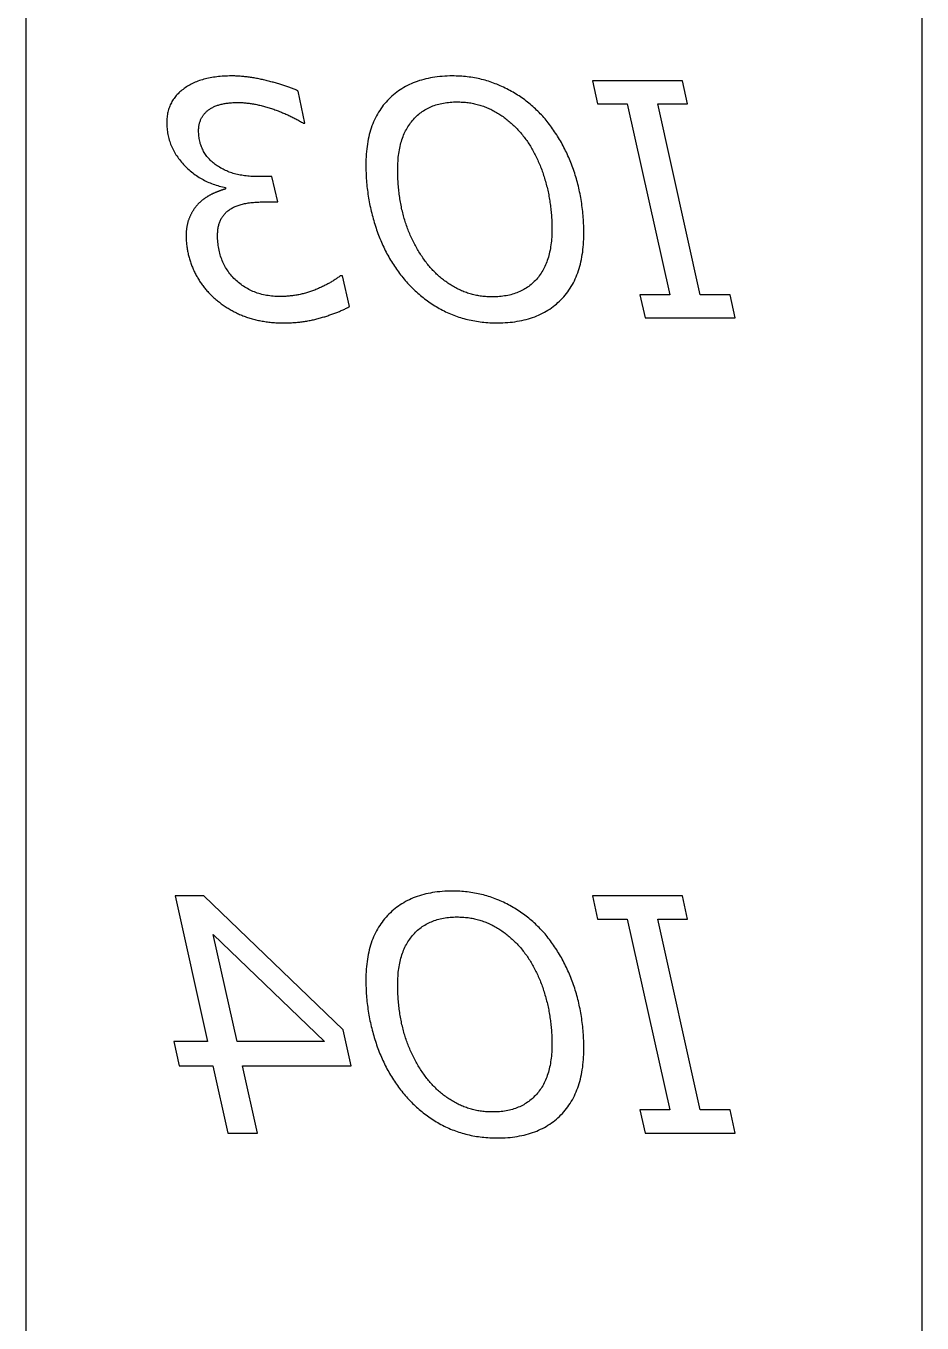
# Model space of a CAD drawing. Extents: x 0.1 to 3.8, y 0.1 to 10.9.
# Drawn here: x 1.969 to 3.844, y 2.778 to 5.494 of the extents above; entities that cross this region are included whole.
import ezdxf

# ---------------------------------------------------------------- set-up
doc = ezdxf.new("R2010")
doc.units = 0
doc.layers.add('CAPA_1', color=7, linetype='CONTINUOUS')

msp = doc.modelspace()

# ---------------------------------------------------------------- linework, layer by layer
at = {"layer": 'CAPA_1', "color": 7}
for points in [[(3.8444, 10.918), (1.9687, 10.918), (1.9687, 1.0423), (3.8444, 1.0423)], [(3.2646, 4.8822), (3.453, 4.8822), (3.4425, 4.9305), (3.3802, 4.9305), (3.2914, 5.3302), (3.3537, 5.3302), (3.3431, 5.3785), (3.1547, 5.3785), (3.1653, 5.3302), (3.2275, 5.3302), (3.3163, 4.9305), (3.254, 4.9305)], [(2.6802, 5.2028)], [(2.8012, 5.0056)], [(2.2893, 3.3163), (2.3598, 3.3163), (2.3911, 3.1757), (2.4531, 3.1757), (2.4218, 3.3163), (2.6492, 3.3163), (2.6326, 3.392), (2.3407, 3.672), (2.2813, 3.672), (2.3487, 3.367), (2.2781, 3.367)], [(3.2646, 3.1757), (3.453, 3.1757), (3.4425, 3.224), (3.3802, 3.224), (3.2914, 3.6236), (3.3537, 3.6236), (3.3431, 3.672), (3.1547, 3.672), (3.1653, 3.6236), (3.2275, 3.6236), (3.3163, 3.224), (3.254, 3.224)], [(2.4106, 3.367), (2.3608, 3.5913), (2.5939, 3.367)], [(2.6802, 3.4963)], [(2.8012, 3.299)]]:
    msp.add_lwpolyline(points, close=True, dxfattribs=at)
for points in [[(2.3988, 5.3889), (2.3948, 5.3888), (2.3908, 5.3887), (2.3869, 5.3886), (2.383, 5.3884), (2.3792, 5.3882), (2.3755, 5.3879), (2.3718, 5.3875), (2.3681, 5.3871), (2.3645, 5.3866), (2.361, 5.3861), (2.3575, 5.3855), (2.3541, 5.3849), (2.3508, 5.3842), (2.3475, 5.3835), (2.3442, 5.3827), (2.341, 5.3818), (2.3379, 5.3809), (2.3348, 5.38), (2.3318, 5.379), (2.3288, 5.3779), (2.3259, 5.3768), (2.323, 5.3756), (2.3202, 5.3743), (2.3175, 5.3731), (2.3148, 5.3717), (2.3122, 5.3703), (2.3096, 5.3689), (2.307, 5.3674), (2.3046, 5.3658), (2.3022, 5.3642), (2.2998, 5.3625)], [(2.4739, 5.3786), (2.4713, 5.3793), (2.4688, 5.3799), (2.4662, 5.3805), (2.4637, 5.3811), (2.4612, 5.3817), (2.4587, 5.3822), (2.4562, 5.3827), (2.4537, 5.3832), (2.4512, 5.3837), (2.4487, 5.3842), (2.4463, 5.3846), (2.4438, 5.385), (2.4414, 5.3854), (2.4389, 5.3858), (2.4365, 5.3861), (2.4341, 5.3865), (2.4317, 5.3868), (2.4293, 5.3871), (2.4269, 5.3873), (2.4245, 5.3876), (2.4221, 5.3878), (2.4197, 5.388), (2.4174, 5.3882), (2.415, 5.3883), (2.4127, 5.3885), (2.4104, 5.3886), (2.408, 5.3887), (2.4057, 5.3888), (2.4034, 5.3888), (2.4011, 5.3888), (2.3988, 5.3889)], [(2.5387, 5.3573), (2.537, 5.358), (2.5353, 5.3588), (2.5336, 5.3595), (2.5319, 5.3603), (2.5301, 5.361), (2.5283, 5.3617), (2.5265, 5.3625), (2.5246, 5.3632), (2.5227, 5.3639), (2.5208, 5.3646), (2.5188, 5.3653), (2.5169, 5.366), (2.5148, 5.3667), (2.5128, 5.3674), (2.5108, 5.3681), (2.5087, 5.3688), (2.5065, 5.3695), (2.5044, 5.3702), (2.5022, 5.3708), (2.5, 5.3715), (2.4978, 5.3722), (2.4955, 5.3728), (2.4932, 5.3735), (2.4909, 5.3742), (2.4886, 5.3748), (2.4862, 5.3755), (2.4838, 5.3761), (2.4813, 5.3767), (2.4789, 5.3774), (2.4764, 5.378), (2.4739, 5.3786)], [(2.8612, 5.3888), (2.8558, 5.3888), (2.8505, 5.3886), (2.8452, 5.3884), (2.84, 5.388), (2.8349, 5.3876), (2.8298, 5.387), (2.8249, 5.3863), (2.82, 5.3856), (2.8152, 5.3847), (2.8104, 5.3838), (2.8058, 5.3827), (2.8012, 5.3816), (2.7967, 5.3803), (2.7922, 5.379), (2.7879, 5.3775), (2.7836, 5.3759), (2.7794, 5.3743), (2.7752, 5.3725), (2.7712, 5.3707), (2.7672, 5.3687), (2.7633, 5.3666), (2.7595, 5.3645), (2.7557, 5.3622), (2.752, 5.3598), (2.7484, 5.3574), (2.7449, 5.3548), (2.7414, 5.3522), (2.7381, 5.3494), (2.7348, 5.3465), (2.7315, 5.3436), (2.7284, 5.3405)], [(2.9752, 5.3618), (2.9719, 5.3635), (2.9685, 5.3652), (2.9651, 5.3668), (2.9616, 5.3683), (2.9582, 5.3698), (2.9547, 5.3713), (2.9512, 5.3726), (2.9477, 5.374), (2.9442, 5.3752), (2.9406, 5.3764), (2.9371, 5.3776), (2.9335, 5.3787), (2.9298, 5.3797), (2.9262, 5.3807), (2.9226, 5.3816), (2.9189, 5.3825), (2.9152, 5.3833), (2.9115, 5.3841), (2.9077, 5.3848), (2.904, 5.3854), (2.9002, 5.386), (2.8964, 5.3865), (2.8926, 5.387), (2.8887, 5.3874), (2.8848, 5.3878), (2.881, 5.3881), (2.8771, 5.3884), (2.8731, 5.3886), (2.8692, 5.3887), (2.8652, 5.3888), (2.8612, 5.3888)], [(2.2998, 5.3625), (2.2975, 5.3608), (2.2953, 5.3591), (2.2931, 5.3573), (2.291, 5.3555), (2.289, 5.3536), (2.2871, 5.3517), (2.2852, 5.3498), (2.2834, 5.3478), (2.2817, 5.3458), (2.2801, 5.3437), (2.2786, 5.3416), (2.2771, 5.3395), (2.2757, 5.3373), (2.2744, 5.3351), (2.2731, 5.3328), (2.2719, 5.3305), (2.2708, 5.3282), (2.2698, 5.3258), (2.2689, 5.3234), (2.268, 5.3209), (2.2672, 5.3184), (2.2665, 5.3159), (2.2658, 5.3133), (2.2653, 5.3107), (2.2648, 5.308), (2.2644, 5.3053), (2.264, 5.3026), (2.2637, 5.2998), (2.2636, 5.297), (2.2634, 5.2941), (2.2634, 5.2912)], [(2.5492, 5.29), (2.5524, 5.29), (2.5387, 5.3573)], [(3.0621, 5.2905), (3.0598, 5.2934), (3.0575, 5.2962), (3.0552, 5.299), (3.0528, 5.3018), (3.0503, 5.3045), (3.0479, 5.3071), (3.0454, 5.3098), (3.0429, 5.3124), (3.0403, 5.3149), (3.0377, 5.3175), (3.0351, 5.3199), (3.0324, 5.3224), (3.0297, 5.3248), (3.027, 5.3272), (3.0242, 5.3295), (3.0214, 5.3318), (3.0186, 5.3341), (3.0157, 5.3363), (3.0128, 5.3385), (3.0099, 5.3407), (3.0069, 5.3428), (3.0039, 5.3448), (3.0008, 5.3469), (2.9978, 5.3489), (2.9947, 5.3508), (2.9915, 5.3528), (2.9883, 5.3547), (2.9851, 5.3565), (2.9819, 5.3583), (2.9786, 5.3601), (2.9752, 5.3618)], [(2.3509, 5.3177), (2.3523, 5.3186), (2.3536, 5.3196), (2.3551, 5.3205), (2.3565, 5.3214), (2.358, 5.3223), (2.3596, 5.3231), (2.3612, 5.3239), (2.3628, 5.3247), (2.3644, 5.3254), (2.3662, 5.3261), (2.3679, 5.3268), (2.3697, 5.3274), (2.3715, 5.328), (2.3734, 5.3286), (2.3753, 5.3291), (2.3773, 5.3296), (2.3793, 5.3301), (2.3813, 5.3305), (2.3834, 5.3309), (2.3855, 5.3313), (2.3877, 5.3317), (2.3899, 5.332), (2.3921, 5.3322), (2.3944, 5.3325), (2.3968, 5.3327), (2.3991, 5.3329), (2.4015, 5.333), (2.404, 5.3331), (2.4065, 5.3332), (2.409, 5.3333), (2.4116, 5.3333)], [(2.4116, 5.3333), (2.4137, 5.3333), (2.4159, 5.3332), (2.4181, 5.3332), (2.4202, 5.3331), (2.4224, 5.333), (2.4246, 5.3328), (2.4268, 5.3326), (2.429, 5.3324), (2.4313, 5.3322), (2.4335, 5.332), (2.4357, 5.3317), (2.438, 5.3314), (2.4402, 5.3311), (2.4425, 5.3307), (2.4448, 5.3303), (2.4471, 5.3299), (2.4494, 5.3295), (2.4517, 5.329), (2.454, 5.3285), (2.4563, 5.328), (2.4586, 5.3275), (2.461, 5.3269), (2.4633, 5.3263), (2.4657, 5.3257), (2.4681, 5.325), (2.4704, 5.3244), (2.4728, 5.3237), (2.4752, 5.3229), (2.4776, 5.3222), (2.4801, 5.3214), (2.4825, 5.3206)], [(2.7284, 5.3405), (2.7253, 5.3373), (2.7224, 5.3341), (2.7195, 5.3308), (2.7167, 5.3274), (2.7141, 5.3239), (2.7115, 5.3203), (2.7091, 5.3167), (2.7067, 5.3129), (2.7044, 5.3091), (2.7023, 5.3052), (2.7002, 5.3012), (2.6983, 5.2971), (2.6964, 5.2929), (2.6947, 5.2886), (2.693, 5.2843), (2.6915, 5.2798), (2.69, 5.2753), (2.6886, 5.2707), (2.6874, 5.266), (2.6862, 5.2612), (2.6852, 5.2563), (2.6842, 5.2514), (2.6834, 5.2463), (2.6826, 5.2412), (2.682, 5.236), (2.6814, 5.2307), (2.681, 5.2253), (2.6806, 5.2198), (2.6804, 5.2142), (2.6802, 5.2086), (2.6802, 5.2028)], [(2.7798, 5.2979), (2.7819, 5.3002), (2.7841, 5.3024), (2.7864, 5.3046), (2.7886, 5.3067), (2.791, 5.3087), (2.7934, 5.3107), (2.7958, 5.3126), (2.7984, 5.3144), (2.8009, 5.3161), (2.8035, 5.3177), (2.8062, 5.3193), (2.8089, 5.3208), (2.8117, 5.3222), (2.8146, 5.3235), (2.8175, 5.3248), (2.8204, 5.326), (2.8234, 5.3271), (2.8265, 5.3281), (2.8296, 5.329), (2.8327, 5.3299), (2.836, 5.3307), (2.8392, 5.3314), (2.8426, 5.3321), (2.8459, 5.3327), (2.8494, 5.3332), (2.8529, 5.3336), (2.8564, 5.3339), (2.86, 5.3342), (2.8637, 5.3344), (2.8674, 5.3345), (2.8711, 5.3345)], [(2.8711, 5.3345), (2.8741, 5.3345), (2.877, 5.3344), (2.8799, 5.3343), (2.8828, 5.3342), (2.8856, 5.334), (2.8885, 5.3337), (2.8913, 5.3334), (2.8941, 5.3331), (2.8969, 5.3327), (2.8997, 5.3323), (2.9024, 5.3318), (2.9052, 5.3312), (2.9079, 5.3307), (2.9106, 5.3301), (2.9132, 5.3294), (2.9159, 5.3287), (2.9185, 5.3279), (2.9212, 5.3271), (2.9238, 5.3263), (2.9263, 5.3254), (2.9289, 5.3245), (2.9315, 5.3235), (2.934, 5.3224), (2.9365, 5.3214), (2.939, 5.3203), (2.9415, 5.3191), (2.9439, 5.3179), (2.9463, 5.3166), (2.9488, 5.3153), (2.9512, 5.314), (2.9535, 5.3126)], [(2.3302, 5.274), (2.3302, 5.2758), (2.3302, 5.2776), (2.3303, 5.2793), (2.3305, 5.281), (2.3307, 5.2827), (2.3309, 5.2844), (2.3312, 5.286), (2.3315, 5.2877), (2.3319, 5.2892), (2.3323, 5.2908), (2.3328, 5.2923), (2.3333, 5.2938), (2.3338, 5.2953), (2.3344, 5.2968), (2.335, 5.2982), (2.3357, 5.2996), (2.3364, 5.301), (2.3372, 5.3024), (2.338, 5.3037), (2.3388, 5.305), (2.3397, 5.3063), (2.3406, 5.3075), (2.3416, 5.3088), (2.3426, 5.31), (2.3437, 5.3111), (2.3448, 5.3123), (2.3459, 5.3134), (2.3471, 5.3145), (2.3483, 5.3156), (2.3496, 5.3166), (2.3509, 5.3177)], [(2.4825, 5.3206), (2.4849, 5.3198), (2.4873, 5.319), (2.4897, 5.3181), (2.4921, 5.3173), (2.4944, 5.3164), (2.4968, 5.3155), (2.4991, 5.3146), (2.5014, 5.3137), (2.5036, 5.3128), (2.5059, 5.3119), (2.5081, 5.311), (2.5104, 5.31), (2.5126, 5.3091), (2.5148, 5.3081), (2.5169, 5.3071), (2.5191, 5.3061), (2.5212, 5.3051), (2.5233, 5.3041), (2.5254, 5.3031), (2.5275, 5.3021), (2.5296, 5.301), (2.5316, 5.3), (2.5337, 5.2989), (2.5357, 5.2978), (2.5377, 5.2967), (2.5396, 5.2956), (2.5416, 5.2945), (2.5435, 5.2934), (2.5454, 5.2923), (2.5473, 5.2911), (2.5492, 5.29)], [(2.7469, 5.1935), (2.7469, 5.1979), (2.747, 5.2022), (2.7472, 5.2064), (2.7475, 5.2106), (2.7478, 5.2146), (2.7481, 5.2187), (2.7486, 5.2226), (2.7491, 5.2265), (2.7497, 5.2303), (2.7503, 5.2341), (2.7511, 5.2378), (2.7518, 5.2414), (2.7527, 5.245), (2.7536, 5.2485), (2.7546, 5.2519), (2.7557, 5.2553), (2.7568, 5.2586), (2.758, 5.2618), (2.7593, 5.265), (2.7606, 5.2681), (2.762, 5.2711), (2.7635, 5.2741), (2.765, 5.277), (2.7666, 5.2798), (2.7683, 5.2826), (2.77, 5.2853), (2.7719, 5.288), (2.7737, 5.2905), (2.7757, 5.293), (2.7777, 5.2955), (2.7798, 5.2979)], [(2.9535, 5.3126), (2.9559, 5.3112), (2.9582, 5.3097), (2.9605, 5.3082), (2.9628, 5.3067), (2.9651, 5.3052), (2.9674, 5.3036), (2.9696, 5.302), (2.9718, 5.3004), (2.974, 5.2987), (2.9762, 5.297), (2.9783, 5.2952), (2.9804, 5.2935), (2.9825, 5.2917), (2.9846, 5.2898), (2.9867, 5.288), (2.9887, 5.2861), (2.9907, 5.2841), (2.9927, 5.2822), (2.9947, 5.2802), (2.9967, 5.2781), (2.9986, 5.2761), (3.0005, 5.274), (3.0024, 5.2718), (3.0043, 5.2697), (3.0061, 5.2675), (3.0079, 5.2653), (3.0098, 5.263), (3.0115, 5.2607), (3.0133, 5.2584), (3.015, 5.256), (3.0168, 5.2536)], [(2.2634, 5.2912), (2.2634, 5.288), (2.2636, 5.2849), (2.2637, 5.2817), (2.264, 5.2786), (2.2643, 5.2756), (2.2647, 5.2725), (2.2652, 5.2695), (2.2657, 5.2665), (2.2664, 5.2635), (2.2671, 5.2605), (2.2678, 5.2576), (2.2687, 5.2546), (2.2696, 5.2517), (2.2706, 5.2489), (2.2716, 5.246), (2.2728, 5.2432), (2.274, 5.2404), (2.2753, 5.2376), (2.2766, 5.2349), (2.278, 5.2321), (2.2795, 5.2294), (2.2811, 5.2267), (2.2827, 5.224), (2.2845, 5.2214), (2.2863, 5.2188), (2.2881, 5.2162), (2.2901, 5.2136), (2.2921, 5.2111), (2.2941, 5.2085), (2.2963, 5.206), (2.2985, 5.2035)], [(2.3646, 5.2037), (2.3625, 5.2054), (2.3603, 5.2072), (2.3583, 5.2089), (2.3563, 5.2107), (2.3544, 5.2126), (2.3526, 5.2145), (2.3508, 5.2164), (2.3491, 5.2184), (2.3475, 5.2204), (2.346, 5.2224), (2.3445, 5.2245), (2.3431, 5.2266), (2.3418, 5.2287), (2.3405, 5.2309), (2.3393, 5.2332), (2.3382, 5.2354), (2.3372, 5.2377), (2.3362, 5.2401), (2.3353, 5.2425), (2.3345, 5.2449), (2.3337, 5.2473), (2.3331, 5.2498), (2.3325, 5.2524), (2.3319, 5.2549), (2.3314, 5.2576), (2.3311, 5.2602), (2.3307, 5.2629), (2.3305, 5.2656), (2.3303, 5.2684), (2.3302, 5.2712), (2.3302, 5.274)], [(3.1174, 5.1852), (3.1161, 5.189), (3.1148, 5.1928), (3.1135, 5.1965), (3.1121, 5.2002), (3.1107, 5.2039), (3.1093, 5.2075), (3.1078, 5.2112), (3.1063, 5.2148), (3.1048, 5.2184), (3.1032, 5.2219), (3.1016, 5.2255), (3.1, 5.229), (3.0983, 5.2324), (3.0966, 5.2359), (3.0949, 5.2393), (3.0931, 5.2427), (3.0913, 5.2461), (3.0894, 5.2494), (3.0875, 5.2527), (3.0856, 5.256), (3.0836, 5.2593), (3.0816, 5.2625), (3.0796, 5.2658), (3.0775, 5.2689), (3.0754, 5.2721), (3.0733, 5.2752), (3.0711, 5.2784), (3.0689, 5.2814), (3.0667, 5.2845), (3.0644, 5.2875), (3.0621, 5.2905)], [(3.0168, 5.2536), (3.0184, 5.2513), (3.02, 5.2488), (3.0216, 5.2464), (3.0232, 5.244), (3.0247, 5.2415), (3.0262, 5.239), (3.0277, 5.2365), (3.0292, 5.2339), (3.0306, 5.2313), (3.032, 5.2287), (3.0334, 5.2261), (3.0348, 5.2234), (3.0361, 5.2208), (3.0374, 5.2181), (3.0387, 5.2153), (3.04, 5.2126), (3.0412, 5.2098), (3.0424, 5.207), (3.0436, 5.2042), (3.0448, 5.2013), (3.046, 5.1985), (3.0471, 5.1956), (3.0482, 5.1926), (3.0492, 5.1897), (3.0503, 5.1867), (3.0513, 5.1837), (3.0523, 5.1807), (3.0533, 5.1776), (3.0542, 5.1745), (3.0551, 5.1714), (3.056, 5.1683)], [(2.2985, 5.2035), (2.3008, 5.2011), (2.3031, 5.1988), (2.3054, 5.1964), (2.3078, 5.1942), (2.3102, 5.192), (2.3127, 5.1899), (2.3152, 5.1878), (2.3177, 5.1858), (2.3203, 5.1838), (2.3229, 5.1819), (2.3256, 5.1801), (2.3283, 5.1783), (2.331, 5.1765), (2.3338, 5.1749), (2.3366, 5.1732), (2.3394, 5.1717), (2.3423, 5.1702), (2.3452, 5.1687), (2.3482, 5.1674), (2.3512, 5.166), (2.3542, 5.1648), (2.3573, 5.1635), (2.3604, 5.1624), (2.3635, 5.1613), (2.3667, 5.1602), (2.37, 5.1593), (2.3732, 5.1583), (2.3765, 5.1575), (2.3799, 5.1567), (2.3833, 5.1559), (2.3867, 5.1552)], [(2.4531, 5.1781), (2.4496, 5.1781), (2.4462, 5.1782), (2.4428, 5.1783), (2.4395, 5.1785), (2.4362, 5.1788), (2.4329, 5.1791), (2.4297, 5.1794), (2.4265, 5.1798), (2.4234, 5.1803), (2.4203, 5.1808), (2.4173, 5.1813), (2.4142, 5.1819), (2.4113, 5.1826), (2.4083, 5.1833), (2.4054, 5.1841), (2.4026, 5.1849), (2.3998, 5.1858), (2.397, 5.1867), (2.3943, 5.1877), (2.3916, 5.1888), (2.3889, 5.1899), (2.3863, 5.191), (2.3837, 5.1922), (2.3812, 5.1935), (2.3787, 5.1948), (2.3763, 5.1961), (2.3739, 5.1976), (2.3715, 5.199), (2.3692, 5.2005), (2.3669, 5.2021), (2.3646, 5.2037)], [(2.6802, 5.2028), (2.6802, 5.1987), (2.6802, 5.1945), (2.6803, 5.1904), (2.6805, 5.1862), (2.6807, 5.1821), (2.6809, 5.178), (2.6811, 5.1739), (2.6814, 5.1698), (2.6818, 5.1657), (2.6821, 5.1616), (2.6825, 5.1575), (2.683, 5.1535), (2.6835, 5.1494), (2.684, 5.1454), (2.6846, 5.1414), (2.6852, 5.1373), (2.6858, 5.1333), (2.6865, 5.1293), (2.6872, 5.1253), (2.688, 5.1214), (2.6888, 5.1174), (2.6897, 5.1134), (2.6905, 5.1095), (2.6915, 5.1055), (2.6924, 5.1016), (2.6934, 5.0977), (2.6945, 5.0937), (2.6955, 5.0898), (2.6967, 5.0859), (2.6978, 5.0821), (2.699, 5.0782)], [(2.7606, 5.0902), (2.7598, 5.0933), (2.7589, 5.0963), (2.7581, 5.0994), (2.7573, 5.1025), (2.7566, 5.1056), (2.7558, 5.1088), (2.7551, 5.1119), (2.7545, 5.1151), (2.7538, 5.1183), (2.7532, 5.1215), (2.7526, 5.1247), (2.7521, 5.128), (2.7515, 5.1313), (2.751, 5.1346), (2.7506, 5.1379), (2.7501, 5.1412), (2.7497, 5.1446), (2.7493, 5.1479), (2.749, 5.1513), (2.7486, 5.1547), (2.7483, 5.1582), (2.7481, 5.1616), (2.7478, 5.1651), (2.7476, 5.1686), (2.7474, 5.1721), (2.7473, 5.1756), (2.7471, 5.1792), (2.747, 5.1827), (2.747, 5.1863), (2.7469, 5.1899), (2.7469, 5.1935)], [(2.4656, 5.1251), (2.4959, 5.1251), (2.4834, 5.1781), (2.4531, 5.1781)], [(3.056, 5.1683), (3.0569, 5.1652), (3.0578, 5.1621), (3.0586, 5.1589), (3.0594, 5.1558), (3.0601, 5.1527), (3.0608, 5.1495), (3.0615, 5.1463), (3.0622, 5.1432), (3.0629, 5.14), (3.0635, 5.1368), (3.0641, 5.1336), (3.0646, 5.1305), (3.0651, 5.1273), (3.0656, 5.1241), (3.0661, 5.1208), (3.0666, 5.1176), (3.067, 5.1144), (3.0674, 5.1112), (3.0677, 5.1079), (3.068, 5.1047), (3.0683, 5.1014), (3.0686, 5.0982), (3.0689, 5.0949), (3.0691, 5.0917), (3.0693, 5.0884), (3.0694, 5.0851), (3.0695, 5.0818), (3.0696, 5.0785), (3.0697, 5.0752), (3.0698, 5.0719), (3.0698, 5.0686)], [(3.1365, 5.0582), (3.1365, 5.0626), (3.1364, 5.067), (3.1363, 5.0713), (3.1362, 5.0756), (3.136, 5.0799), (3.1358, 5.0842), (3.1355, 5.0885), (3.1352, 5.0927), (3.1349, 5.097), (3.1345, 5.1012), (3.1341, 5.1054), (3.1337, 5.1095), (3.1332, 5.1137), (3.1326, 5.1178), (3.132, 5.1219), (3.1314, 5.126), (3.1308, 5.1301), (3.1301, 5.1342), (3.1293, 5.1382), (3.1285, 5.1422), (3.1277, 5.1462), (3.1269, 5.1502), (3.126, 5.1542), (3.125, 5.1581), (3.1241, 5.162), (3.123, 5.1659), (3.122, 5.1698), (3.1209, 5.1737), (3.1198, 5.1776), (3.1186, 5.1814), (3.1174, 5.1852)], [(2.3592, 5.1419), (2.3582, 5.1415), (2.3573, 5.141), (2.3563, 5.1405), (2.3553, 5.14), (2.3544, 5.1395), (2.3534, 5.139), (2.3525, 5.1385), (2.3516, 5.138), (2.3506, 5.1375), (2.3497, 5.1369), (2.3488, 5.1364), (2.3479, 5.1358), (2.347, 5.1353), (2.3462, 5.1347), (2.3453, 5.1342), (2.3444, 5.1336), (2.3436, 5.133), (2.3427, 5.1324), (2.3419, 5.1318), (2.341, 5.1312), (2.3402, 5.1306), (2.3394, 5.1299), (2.3386, 5.1293), (2.3378, 5.1287), (2.337, 5.128), (2.3362, 5.1274), (2.3354, 5.1267), (2.3346, 5.126), (2.3339, 5.1253), (2.3331, 5.1247), (2.3324, 5.124)], [(2.3867, 5.1522), (2.3859, 5.152), (2.3851, 5.1517), (2.3842, 5.1515), (2.3834, 5.1513), (2.3826, 5.1511), (2.3818, 5.1508), (2.3809, 5.1506), (2.3801, 5.1503), (2.3792, 5.15), (2.3784, 5.1497), (2.3775, 5.1495), (2.3767, 5.1492), (2.3758, 5.1489), (2.3749, 5.1486), (2.374, 5.1482), (2.3731, 5.1479), (2.3722, 5.1476), (2.3714, 5.1472), (2.3705, 5.1469), (2.3695, 5.1465), (2.3686, 5.1461), (2.3677, 5.1457), (2.3668, 5.1454), (2.3659, 5.145), (2.3649, 5.1446), (2.364, 5.1441), (2.363, 5.1437), (2.3621, 5.1433), (2.3611, 5.1428), (2.3602, 5.1424), (2.3592, 5.1419)], [(2.3867, 5.1552), (2.3867, 5.1522)], [(2.3324, 5.124), (2.3316, 5.1232), (2.3308, 5.1225), (2.3301, 5.1217), (2.3293, 5.1209), (2.3286, 5.1201), (2.3278, 5.1193), (2.3271, 5.1185), (2.3264, 5.1177), (2.3257, 5.1169), (2.325, 5.116), (2.3243, 5.1151), (2.3236, 5.1143), (2.3229, 5.1134), (2.3223, 5.1125), (2.3216, 5.1116), (2.321, 5.1106), (2.3203, 5.1097), (2.3197, 5.1088), (2.3191, 5.1078), (2.3185, 5.1068), (2.3179, 5.1058), (2.3173, 5.1048), (2.3167, 5.1038), (2.3161, 5.1028), (2.3155, 5.1017), (2.315, 5.1007), (2.3144, 5.0996), (2.3139, 5.0986), (2.3133, 5.0975), (2.3128, 5.0964), (2.3123, 5.0952)], [(2.3698, 5.0554), (2.3698, 5.0576), (2.3699, 5.0598), (2.37, 5.062), (2.3701, 5.0641), (2.3704, 5.0662), (2.3706, 5.0683), (2.3709, 5.0703), (2.3713, 5.0723), (2.3717, 5.0742), (2.3722, 5.0761), (2.3727, 5.078), (2.3732, 5.0798), (2.3739, 5.0816), (2.3745, 5.0834), (2.3752, 5.0851), (2.376, 5.0868), (2.3768, 5.0884), (2.3776, 5.0901), (2.3785, 5.0916), (2.3795, 5.0932), (2.3805, 5.0947), (2.3815, 5.0961), (2.3826, 5.0976), (2.3837, 5.099), (2.3849, 5.1003), (2.3862, 5.1017), (2.3874, 5.1029), (2.3888, 5.1042), (2.3902, 5.1054), (2.3916, 5.1066), (2.3931, 5.1077)], [(2.3931, 5.1077), (2.3946, 5.1088), (2.3962, 5.1099), (2.3978, 5.1109), (2.3995, 5.1119), (2.4013, 5.1129), (2.4031, 5.1138), (2.4049, 5.1147), (2.4068, 5.1155), (2.4088, 5.1163), (2.4108, 5.1171), (2.4129, 5.1179), (2.415, 5.1186), (2.4172, 5.1192), (2.4194, 5.1199), (2.4217, 5.1205), (2.424, 5.121), (2.4264, 5.1215), (2.4289, 5.122), (2.4314, 5.1225), (2.4339, 5.1229), (2.4365, 5.1233), (2.4392, 5.1236), (2.4419, 5.1239), (2.4447, 5.1242), (2.4475, 5.1244), (2.4504, 5.1246), (2.4533, 5.1248), (2.4563, 5.1249), (2.4593, 5.125), (2.4624, 5.1251), (2.4656, 5.1251)], [(2.3123, 5.0952), (2.3117, 5.0941), (2.3112, 5.093), (2.3107, 5.0918), (2.3103, 5.0907), (2.3098, 5.0895), (2.3094, 5.0883), (2.3089, 5.0871), (2.3085, 5.0859), (2.3081, 5.0846), (2.3078, 5.0834), (2.3074, 5.0821), (2.3071, 5.0809), (2.3068, 5.0796), (2.3065, 5.0783), (2.3062, 5.077), (2.3059, 5.0757), (2.3057, 5.0743), (2.3054, 5.073), (2.3052, 5.0716), (2.305, 5.0702), (2.3048, 5.0689), (2.3047, 5.0675), (2.3045, 5.066), (2.3044, 5.0646), (2.3043, 5.0632), (2.3042, 5.0617), (2.3041, 5.0603), (2.304, 5.0588), (2.304, 5.0573), (2.304, 5.0558), (2.304, 5.0543)], [(2.8012, 5.0055), (2.7995, 5.008), (2.7978, 5.0105), (2.7961, 5.013), (2.7945, 5.0155), (2.7929, 5.018), (2.7913, 5.0206), (2.7898, 5.0231), (2.7882, 5.0257), (2.7867, 5.0283), (2.7853, 5.031), (2.7838, 5.0336), (2.7824, 5.0363), (2.781, 5.0389), (2.7796, 5.0416), (2.7783, 5.0443), (2.777, 5.0471), (2.7757, 5.0498), (2.7745, 5.0526), (2.7732, 5.0554), (2.772, 5.0582), (2.7709, 5.061), (2.7697, 5.0638), (2.7686, 5.0667), (2.7675, 5.0696), (2.7664, 5.0725), (2.7654, 5.0754), (2.7644, 5.0783), (2.7634, 5.0813), (2.7625, 5.0842), (2.7615, 5.0872), (2.7606, 5.0902)], [(2.304, 5.0543), (2.304, 5.0519), (2.304, 5.0496), (2.3041, 5.0473), (2.3042, 5.0449), (2.3044, 5.0426), (2.3045, 5.0403), (2.3047, 5.038), (2.305, 5.0357), (2.3052, 5.0334), (2.3055, 5.0311), (2.3059, 5.0288), (2.3062, 5.0265), (2.3066, 5.0242), (2.307, 5.0219), (2.3075, 5.0197), (2.308, 5.0174), (2.3085, 5.0151), (2.309, 5.0129), (2.3096, 5.0106), (2.3102, 5.0084), (2.3109, 5.0061), (2.3115, 5.0039), (2.3122, 5.0017), (2.313, 4.9994), (2.3137, 4.9972), (2.3145, 4.995), (2.3154, 4.9928), (2.3162, 4.9906), (2.3171, 4.9884), (2.318, 4.9862), (2.319, 4.984)], [(2.4065, 4.9627), (2.4041, 4.9651), (2.4019, 4.9674), (2.3997, 4.9698), (2.3976, 4.9723), (2.3956, 4.9748), (2.3936, 4.9773), (2.3918, 4.9799), (2.39, 4.9826), (2.3883, 4.9852), (2.3866, 4.988), (2.385, 4.9907), (2.3836, 4.9935), (2.3821, 4.9964), (2.3808, 4.9993), (2.3795, 5.0022), (2.3784, 5.0052), (2.3772, 5.0083), (2.3762, 5.0114), (2.3753, 5.0145), (2.3744, 5.0176), (2.3736, 5.0209), (2.3728, 5.0241), (2.3722, 5.0274), (2.3716, 5.0308), (2.3711, 5.0341), (2.3707, 5.0376), (2.3704, 5.0411), (2.3701, 5.0446), (2.3699, 5.0481), (2.3698, 5.0518), (2.3698, 5.0554)], [(2.699, 5.0782), (2.7002, 5.0743), (2.7015, 5.0705), (2.7027, 5.0667), (2.7041, 5.063), (2.7054, 5.0592), (2.7068, 5.0555), (2.7082, 5.0518), (2.7097, 5.0482), (2.7112, 5.0446), (2.7127, 5.041), (2.7143, 5.0374), (2.7159, 5.0339), (2.7175, 5.0304), (2.7192, 5.0269), (2.7209, 5.0235), (2.7226, 5.0201), (2.7244, 5.0167), (2.7262, 5.0134), (2.7281, 5.01), (2.73, 5.0068), (2.7319, 5.0035), (2.7338, 5.0003), (2.7358, 4.9971), (2.7378, 4.9939), (2.7399, 4.9908), (2.742, 4.9876), (2.7441, 4.9846), (2.7463, 4.9815), (2.7485, 4.9785), (2.7507, 4.9755), (2.753, 4.9725)], [(3.0698, 5.0686), (3.0697, 5.0642), (3.0696, 5.0599), (3.0695, 5.0556), (3.0692, 5.0514), (3.0689, 5.0473), (3.0686, 5.0432), (3.0681, 5.0392), (3.0676, 5.0353), (3.067, 5.0314), (3.0664, 5.0276), (3.0657, 5.0239), (3.0649, 5.0202), (3.064, 5.0166), (3.0631, 5.0131), (3.0622, 5.0096), (3.0611, 5.0062), (3.06, 5.0028), (3.0588, 4.9996), (3.0575, 4.9964), (3.0562, 4.9932), (3.0548, 4.9901), (3.0534, 4.9871), (3.0518, 4.9842), (3.0503, 4.9813), (3.0486, 4.9785), (3.0469, 4.9757), (3.0451, 4.973), (3.0432, 4.9704), (3.0413, 4.9679), (3.0393, 4.9654), (3.0372, 4.963)], [(3.0886, 4.9202), (3.0917, 4.9234), (3.0946, 4.9267), (3.0974, 4.93), (3.1002, 4.9335), (3.1028, 4.937), (3.1054, 4.9406), (3.1078, 4.9443), (3.1102, 4.948), (3.1124, 4.9519), (3.1145, 4.9558), (3.1166, 4.9599), (3.1185, 4.964), (3.1204, 4.9682), (3.1221, 4.9725), (3.1238, 4.9768), (3.1253, 4.9813), (3.1268, 4.9858), (3.1281, 4.9904), (3.1293, 4.9951), (3.1305, 4.9999), (3.1315, 5.0048), (3.1325, 5.0098), (3.1333, 5.0148), (3.1341, 5.0199), (3.1347, 5.0252), (3.1353, 5.0304), (3.1357, 5.0358), (3.1361, 5.0413), (3.1363, 5.0469), (3.1365, 5.0525), (3.1365, 5.0582)], [(2.8635, 4.9479), (2.8611, 4.9494), (2.8587, 4.9508), (2.8564, 4.9523), (2.8541, 4.9538), (2.8518, 4.9553), (2.8496, 4.9569), (2.8473, 4.9585), (2.8451, 4.9601), (2.843, 4.9617), (2.8408, 4.9634), (2.8387, 4.9651), (2.8366, 4.9669), (2.8345, 4.9686), (2.8324, 4.9704), (2.8304, 4.9723), (2.8284, 4.9741), (2.8264, 4.976), (2.8244, 4.9779), (2.8225, 4.9799), (2.8206, 4.9818), (2.8187, 4.9838), (2.8168, 4.9859), (2.815, 4.988), (2.8132, 4.9901), (2.8114, 4.9922), (2.8096, 4.9943), (2.8079, 4.9965), (2.8062, 4.9987), (2.8045, 5.001), (2.8028, 5.0033), (2.8012, 5.0056)], [(2.319, 4.984), (2.32, 4.9818), (2.321, 4.9797), (2.322, 4.9776), (2.323, 4.9755), (2.3241, 4.9734), (2.3252, 4.9713), (2.3263, 4.9693), (2.3275, 4.9673), (2.3287, 4.9653), (2.3299, 4.9633), (2.3311, 4.9613), (2.3323, 4.9594), (2.3336, 4.9574), (2.3349, 4.9555), (2.3362, 4.9536), (2.3375, 4.9518), (2.3389, 4.9499), (2.3403, 4.9481), (2.3417, 4.9462), (2.3431, 4.9445), (2.3446, 4.9427), (2.3461, 4.9409), (2.3476, 4.9392), (2.3491, 4.9375), (2.3507, 4.9358), (2.3522, 4.9341), (2.3538, 4.9324), (2.3555, 4.9308), (2.3571, 4.9292), (2.3588, 4.9276), (2.3605, 4.926)], [(2.6262, 4.9701), (2.6248, 4.969), (2.6233, 4.9679), (2.6218, 4.9668), (2.6203, 4.9657), (2.6188, 4.9646), (2.6172, 4.9635), (2.6157, 4.9625), (2.6141, 4.9614), (2.6125, 4.9604), (2.6108, 4.9594), (2.6092, 4.9583), (2.6075, 4.9573), (2.6057, 4.9563), (2.604, 4.9553), (2.6023, 4.9543), (2.6005, 4.9533), (2.5987, 4.9524), (2.5968, 4.9514), (2.595, 4.9505), (2.5931, 4.9495), (2.5912, 4.9486), (2.5893, 4.9477), (2.5873, 4.9467), (2.5854, 4.9458), (2.5834, 4.9449), (2.5814, 4.9441), (2.5793, 4.9432), (2.5773, 4.9423), (2.5752, 4.9415), (2.5731, 4.9406), (2.5709, 4.9398)], [(2.646, 4.9062), (2.631, 4.9701), (2.6262, 4.9701)], [(2.753, 4.9725), (2.7553, 4.9695), (2.7577, 4.9666), (2.7602, 4.9636), (2.7626, 4.9607), (2.7651, 4.9579), (2.7676, 4.9551), (2.7702, 4.9523), (2.7727, 4.9496), (2.7754, 4.9469), (2.778, 4.9443), (2.7807, 4.9417), (2.7834, 4.9392), (2.7861, 4.9366), (2.7889, 4.9342), (2.7916, 4.9317), (2.7945, 4.9294), (2.7973, 4.927), (2.8002, 4.9247), (2.8031, 4.9225), (2.8061, 4.9202), (2.809, 4.9181), (2.812, 4.9159), (2.8151, 4.9138), (2.8182, 4.9118), (2.8213, 4.9098), (2.8244, 4.9078), (2.8275, 4.9059), (2.8307, 4.904), (2.8339, 4.9021), (2.8372, 4.9003), (2.8405, 4.8986)], [(2.5007, 4.9271), (2.497, 4.9271), (2.4934, 4.9272), (2.4898, 4.9274), (2.4862, 4.9277), (2.4827, 4.928), (2.4792, 4.9284), (2.4758, 4.9289), (2.4724, 4.9295), (2.4691, 4.9301), (2.4658, 4.9308), (2.4625, 4.9316), (2.4593, 4.9324), (2.4561, 4.9334), (2.453, 4.9344), (2.4499, 4.9354), (2.4469, 4.9366), (2.4439, 4.9378), (2.4409, 4.9391), (2.438, 4.9405), (2.4352, 4.9419), (2.4323, 4.9435), (2.4296, 4.945), (2.4268, 4.9467), (2.4241, 4.9485), (2.4215, 4.9503), (2.4189, 4.9522), (2.4163, 4.9541), (2.4138, 4.9562), (2.4113, 4.9583), (2.4089, 4.9605), (2.4065, 4.9627)], [(2.9452, 4.9263), (2.9423, 4.9263), (2.9395, 4.9264), (2.9366, 4.9265), (2.9337, 4.9266), (2.9309, 4.9268), (2.9281, 4.9271), (2.9253, 4.9274), (2.9225, 4.9277), (2.9198, 4.9281), (2.917, 4.9285), (2.9143, 4.929), (2.9116, 4.9295), (2.9089, 4.9301), (2.9062, 4.9307), (2.9036, 4.9314), (2.901, 4.9321), (2.8983, 4.9328), (2.8957, 4.9336), (2.8932, 4.9344), (2.8906, 4.9353), (2.888, 4.9362), (2.8855, 4.9372), (2.883, 4.9382), (2.8805, 4.9393), (2.878, 4.9404), (2.8755, 4.9415), (2.8731, 4.9427), (2.8707, 4.944), (2.8682, 4.9452), (2.8659, 4.9466), (2.8635, 4.9479)], [(3.0372, 4.963), (3.0351, 4.9606), (3.0328, 4.9584), (3.0306, 4.9562), (3.0283, 4.9541), (3.0259, 4.9521), (3.0235, 4.9501), (3.021, 4.9483), (3.0185, 4.9465), (3.0159, 4.9448), (3.0133, 4.9431), (3.0106, 4.9416), (3.0078, 4.9401), (3.005, 4.9387), (3.0022, 4.9373), (2.9992, 4.9361), (2.9963, 4.9349), (2.9933, 4.9338), (2.9902, 4.9327), (2.987, 4.9318), (2.9839, 4.9309), (2.9806, 4.9301), (2.9773, 4.9294), (2.974, 4.9287), (2.9706, 4.9282), (2.9671, 4.9277), (2.9636, 4.9272), (2.96, 4.9269), (2.9564, 4.9266), (2.9527, 4.9264), (2.949, 4.9263), (2.9452, 4.9263)], [(2.3605, 4.926), (2.3605, 4.9259)], [(2.3605, 4.9259), (2.3623, 4.9242), (2.3642, 4.9226), (2.366, 4.921), (2.3679, 4.9194), (2.3698, 4.9179), (2.3717, 4.9164), (2.3736, 4.9149), (2.3756, 4.9134), (2.3775, 4.9119), (2.3795, 4.9105), (2.3815, 4.9091), (2.3835, 4.9077), (2.3856, 4.9063), (2.3876, 4.905), (2.3897, 4.9037), (2.3918, 4.9024), (2.3939, 4.9011), (2.396, 4.8999), (2.3982, 4.8987), (2.4003, 4.8975), (2.4025, 4.8963), (2.4047, 4.8951), (2.4069, 4.894), (2.4092, 4.8929), (2.4114, 4.8918), (2.4137, 4.8908), (2.416, 4.8897), (2.4183, 4.8887), (2.4206, 4.8877), (2.423, 4.8868), (2.4253, 4.8858)], [(2.5709, 4.9398), (2.5688, 4.939), (2.5666, 4.9382), (2.5645, 4.9374), (2.5623, 4.9367), (2.5601, 4.936), (2.5579, 4.9353), (2.5558, 4.9347), (2.5536, 4.9341), (2.5513, 4.9335), (2.5491, 4.9329), (2.5469, 4.9324), (2.5447, 4.9319), (2.5424, 4.9314), (2.5402, 4.9309), (2.5379, 4.9305), (2.5356, 4.9301), (2.5334, 4.9297), (2.5311, 4.9293), (2.5288, 4.929), (2.5265, 4.9287), (2.5242, 4.9284), (2.5219, 4.9282), (2.5196, 4.9279), (2.5172, 4.9277), (2.5149, 4.9276), (2.5125, 4.9274), (2.5102, 4.9273), (2.5078, 4.9272), (2.5055, 4.9271), (2.5031, 4.9271), (2.5007, 4.9271)], [(2.9558, 4.8719), (2.9612, 4.872), (2.9666, 4.8721), (2.9719, 4.8724), (2.9771, 4.8727), (2.9822, 4.8732), (2.9873, 4.8737), (2.9922, 4.8744), (2.9971, 4.8751), (3.002, 4.876), (3.0067, 4.8769), (3.0114, 4.878), (3.016, 4.8791), (3.0205, 4.8804), (3.0249, 4.8818), (3.0293, 4.8832), (3.0336, 4.8848), (3.0378, 4.8864), (3.0419, 4.8882), (3.046, 4.8901), (3.05, 4.892), (3.0539, 4.8941), (3.0577, 4.8962), (3.0614, 4.8985), (3.0651, 4.9009), (3.0687, 4.9033), (3.0722, 4.9059), (3.0756, 4.9086), (3.079, 4.9113), (3.0823, 4.9142), (3.0855, 4.9172), (3.0886, 4.9202)], [(2.585, 4.8821), (2.5873, 4.8828), (2.5896, 4.8835), (2.5919, 4.8842), (2.5941, 4.8848), (2.5963, 4.8855), (2.5985, 4.8862), (2.6007, 4.8869), (2.6029, 4.8877), (2.605, 4.8884), (2.6071, 4.8891), (2.6092, 4.8898), (2.6113, 4.8906), (2.6133, 4.8913), (2.6153, 4.8921), (2.6173, 4.8929), (2.6193, 4.8936), (2.6212, 4.8944), (2.6231, 4.8952), (2.625, 4.896), (2.6269, 4.8968), (2.6288, 4.8976), (2.6306, 4.8984), (2.6324, 4.8993), (2.6342, 4.9001), (2.6359, 4.9009), (2.6377, 4.9018), (2.6394, 4.9027), (2.6411, 4.9035), (2.6427, 4.9044), (2.6444, 4.9053), (2.646, 4.9062)], [(2.8405, 4.8986), (2.8438, 4.8969), (2.8471, 4.8952), (2.8505, 4.8937), (2.8539, 4.8921), (2.8573, 4.8907), (2.8608, 4.8892), (2.8642, 4.8879), (2.8677, 4.8866), (2.8713, 4.8853), (2.8748, 4.8841), (2.8784, 4.883), (2.882, 4.8819), (2.8856, 4.8809), (2.8893, 4.8799), (2.893, 4.879), (2.8967, 4.8781), (2.9005, 4.8773), (2.9042, 4.8766), (2.908, 4.8759), (2.9119, 4.8753), (2.9157, 4.8747), (2.9196, 4.8742), (2.9235, 4.8737), (2.9274, 4.8733), (2.9314, 4.8729), (2.9354, 4.8726), (2.9394, 4.8723), (2.9435, 4.8722), (2.9475, 4.872), (2.9516, 4.8719), (2.9558, 4.8719)], [(2.4253, 4.8858), (2.4277, 4.8849), (2.4301, 4.8841), (2.4325, 4.8832), (2.4349, 4.8824), (2.4374, 4.8817), (2.4399, 4.8809), (2.4424, 4.8802), (2.4449, 4.8795), (2.4475, 4.8789), (2.45, 4.8782), (2.4526, 4.8776), (2.4553, 4.8771), (2.4579, 4.8765), (2.4606, 4.876), (2.4633, 4.8756), (2.466, 4.8751), (2.4688, 4.8747), (2.4716, 4.8743), (2.4744, 4.8739), (2.4772, 4.8736), (2.4801, 4.8733), (2.4829, 4.873), (2.4858, 4.8728), (2.4888, 4.8725), (2.4917, 4.8723), (2.4947, 4.8722), (2.4977, 4.8721), (2.5007, 4.872), (2.5038, 4.8719), (2.5068, 4.8718), (2.5099, 4.8718)], [(2.5099, 4.8718), (2.5124, 4.8718), (2.5149, 4.8719), (2.5174, 4.8719), (2.5199, 4.872), (2.5224, 4.8721), (2.5248, 4.8722), (2.5273, 4.8724), (2.5297, 4.8725), (2.5322, 4.8727), (2.5346, 4.8729), (2.5371, 4.8731), (2.5395, 4.8734), (2.542, 4.8736), (2.5444, 4.8739), (2.5468, 4.8742), (2.5492, 4.8746), (2.5517, 4.8749), (2.5541, 4.8753), (2.5565, 4.8757), (2.5589, 4.8761), (2.5613, 4.8766), (2.5637, 4.877), (2.5661, 4.8775), (2.5684, 4.878), (2.5708, 4.8785), (2.5732, 4.8791), (2.5756, 4.8797), (2.5779, 4.8802), (2.5803, 4.8809), (2.5826, 4.8815), (2.585, 4.8821)], [(2.8612, 3.6823), (2.8558, 3.6822), (2.8505, 3.6821), (2.8452, 3.6818), (2.84, 3.6815), (2.8349, 3.681), (2.8298, 3.6805), (2.8249, 3.6798), (2.82, 3.6791), (2.8152, 3.6782), (2.8104, 3.6773), (2.8058, 3.6762), (2.8012, 3.675), (2.7967, 3.6738), (2.7922, 3.6724), (2.7879, 3.671), (2.7836, 3.6694), (2.7794, 3.6678), (2.7752, 3.666), (2.7712, 3.6641), (2.7672, 3.6622), (2.7633, 3.6601), (2.7595, 3.6579), (2.7557, 3.6557), (2.752, 3.6533), (2.7484, 3.6509), (2.7449, 3.6483), (2.7414, 3.6456), (2.7381, 3.6429), (2.7348, 3.64), (2.7315, 3.637), (2.7284, 3.634)], [(2.9752, 3.6553), (2.9719, 3.657), (2.9685, 3.6587), (2.9651, 3.6603), (2.9616, 3.6618), (2.9582, 3.6633), (2.9547, 3.6647), (2.9512, 3.6661), (2.9477, 3.6674), (2.9442, 3.6687), (2.9406, 3.6699), (2.9371, 3.6711), (2.9335, 3.6722), (2.9298, 3.6732), (2.9262, 3.6742), (2.9226, 3.6751), (2.9189, 3.676), (2.9152, 3.6768), (2.9115, 3.6775), (2.9077, 3.6782), (2.904, 3.6789), (2.9002, 3.6795), (2.8964, 3.68), (2.8926, 3.6805), (2.8887, 3.6809), (2.8848, 3.6813), (2.881, 3.6816), (2.8771, 3.6818), (2.8731, 3.682), (2.8692, 3.6822), (2.8652, 3.6823), (2.8612, 3.6823)], [(3.0621, 3.584), (3.0598, 3.5869), (3.0575, 3.5897), (3.0552, 3.5925), (3.0528, 3.5952), (3.0503, 3.5979), (3.0479, 3.6006), (3.0454, 3.6033), (3.0429, 3.6059), (3.0403, 3.6084), (3.0377, 3.6109), (3.0351, 3.6134), (3.0324, 3.6159), (3.0297, 3.6183), (3.027, 3.6207), (3.0242, 3.623), (3.0214, 3.6253), (3.0186, 3.6276), (3.0157, 3.6298), (3.0128, 3.632), (3.0099, 3.6341), (3.0069, 3.6362), (3.0039, 3.6383), (3.0008, 3.6404), (2.9978, 3.6424), (2.9947, 3.6443), (2.9915, 3.6462), (2.9883, 3.6481), (2.9851, 3.65), (2.9819, 3.6518), (2.9786, 3.6536), (2.9752, 3.6553)], [(2.7284, 3.634), (2.7253, 3.6308), (2.7224, 3.6276), (2.7195, 3.6243), (2.7167, 3.6209), (2.7141, 3.6174), (2.7115, 3.6138), (2.7091, 3.6102), (2.7067, 3.6064), (2.7044, 3.6026), (2.7023, 3.5987), (2.7002, 3.5946), (2.6983, 3.5906), (2.6964, 3.5864), (2.6947, 3.5821), (2.693, 3.5778), (2.6915, 3.5733), (2.69, 3.5688), (2.6886, 3.5642), (2.6874, 3.5595), (2.6862, 3.5547), (2.6852, 3.5498), (2.6842, 3.5449), (2.6834, 3.5398), (2.6826, 3.5347), (2.682, 3.5295), (2.6814, 3.5241), (2.681, 3.5188), (2.6806, 3.5133), (2.6804, 3.5077), (2.6802, 3.5021), (2.6802, 3.4963)], [(2.7798, 3.5913), (2.7819, 3.5937), (2.7841, 3.5959), (2.7864, 3.5981), (2.7886, 3.6002), (2.791, 3.6022), (2.7934, 3.6042), (2.7958, 3.606), (2.7984, 3.6078), (2.8009, 3.6095), (2.8035, 3.6112), (2.8062, 3.6128), (2.8089, 3.6142), (2.8117, 3.6157), (2.8146, 3.617), (2.8175, 3.6182), (2.8204, 3.6194), (2.8234, 3.6205), (2.8265, 3.6216), (2.8296, 3.6225), (2.8327, 3.6234), (2.836, 3.6242), (2.8392, 3.6249), (2.8426, 3.6256), (2.8459, 3.6261), (2.8494, 3.6266), (2.8529, 3.6271), (2.8564, 3.6274), (2.86, 3.6277), (2.8637, 3.6279), (2.8674, 3.628), (2.8711, 3.628)], [(2.8711, 3.628), (2.8741, 3.628), (2.877, 3.6279), (2.8799, 3.6278), (2.8828, 3.6277), (2.8856, 3.6274), (2.8885, 3.6272), (2.8913, 3.6269), (2.8941, 3.6266), (2.8969, 3.6262), (2.8997, 3.6257), (2.9024, 3.6253), (2.9052, 3.6247), (2.9079, 3.6242), (2.9106, 3.6235), (2.9132, 3.6229), (2.9159, 3.6222), (2.9185, 3.6214), (2.9212, 3.6206), (2.9238, 3.6198), (2.9263, 3.6189), (2.9289, 3.6179), (2.9315, 3.617), (2.934, 3.6159), (2.9365, 3.6149), (2.939, 3.6137), (2.9415, 3.6126), (2.9439, 3.6114), (2.9463, 3.6101), (2.9488, 3.6088), (2.9512, 3.6074), (2.9535, 3.6061)], [(2.7469, 3.487), (2.7469, 3.4914), (2.747, 3.4957), (2.7472, 3.4999), (2.7475, 3.5041), (2.7478, 3.5081), (2.7481, 3.5122), (2.7486, 3.5161), (2.7491, 3.52), (2.7497, 3.5239), (2.7503, 3.5276), (2.7511, 3.5313), (2.7518, 3.5349), (2.7527, 3.5385), (2.7536, 3.542), (2.7546, 3.5454), (2.7557, 3.5488), (2.7568, 3.5521), (2.758, 3.5553), (2.7593, 3.5585), (2.7606, 3.5616), (2.762, 3.5646), (2.7635, 3.5676), (2.765, 3.5705), (2.7666, 3.5733), (2.7683, 3.5761), (2.77, 3.5788), (2.7719, 3.5815), (2.7737, 3.584), (2.7757, 3.5865), (2.7777, 3.589), (2.7798, 3.5913)], [(2.9535, 3.6061), (2.9559, 3.6046), (2.9582, 3.6032), (2.9605, 3.6017), (2.9628, 3.6002), (2.9651, 3.5987), (2.9674, 3.5971), (2.9696, 3.5955), (2.9718, 3.5938), (2.974, 3.5922), (2.9762, 3.5905), (2.9783, 3.5887), (2.9804, 3.5869), (2.9825, 3.5851), (2.9846, 3.5833), (2.9867, 3.5814), (2.9887, 3.5795), (2.9907, 3.5776), (2.9927, 3.5756), (2.9947, 3.5736), (2.9967, 3.5716), (2.9986, 3.5695), (3.0005, 3.5674), (3.0024, 3.5653), (3.0043, 3.5632), (3.0061, 3.561), (3.0079, 3.5587), (3.0098, 3.5565), (3.0115, 3.5542), (3.0133, 3.5519), (3.015, 3.5495), (3.0168, 3.5471)], [(3.1174, 3.4787), (3.1161, 3.4825), (3.1148, 3.4862), (3.1135, 3.49), (3.1121, 3.4937), (3.1107, 3.4974), (3.1093, 3.501), (3.1078, 3.5047), (3.1063, 3.5083), (3.1048, 3.5118), (3.1032, 3.5154), (3.1016, 3.5189), (3.1, 3.5224), (3.0983, 3.5259), (3.0966, 3.5294), (3.0949, 3.5328), (3.0931, 3.5362), (3.0913, 3.5396), (3.0894, 3.5429), (3.0875, 3.5462), (3.0856, 3.5495), (3.0836, 3.5528), (3.0816, 3.556), (3.0796, 3.5592), (3.0775, 3.5624), (3.0754, 3.5656), (3.0733, 3.5687), (3.0711, 3.5718), (3.0689, 3.5749), (3.0667, 3.578), (3.0644, 3.581), (3.0621, 3.584)], [(3.0168, 3.5471), (3.0184, 3.5447), (3.02, 3.5423), (3.0216, 3.5399), (3.0232, 3.5374), (3.0247, 3.535), (3.0262, 3.5325), (3.0277, 3.5299), (3.0292, 3.5274), (3.0306, 3.5248), (3.032, 3.5222), (3.0334, 3.5196), (3.0348, 3.5169), (3.0361, 3.5142), (3.0374, 3.5115), (3.0387, 3.5088), (3.04, 3.5061), (3.0412, 3.5033), (3.0424, 3.5005), (3.0436, 3.4977), (3.0448, 3.4948), (3.046, 3.4919), (3.0471, 3.489), (3.0482, 3.4861), (3.0492, 3.4832), (3.0503, 3.4802), (3.0513, 3.4772), (3.0523, 3.4742), (3.0533, 3.4711), (3.0542, 3.468), (3.0551, 3.4649), (3.056, 3.4618)], [(2.6802, 3.4963), (2.6802, 3.4922), (2.6802, 3.488), (2.6803, 3.4839), (2.6805, 3.4797), (2.6807, 3.4756), (2.6809, 3.4715), (2.6811, 3.4674), (2.6814, 3.4633), (2.6818, 3.4592), (2.6821, 3.4551), (2.6825, 3.451), (2.683, 3.447), (2.6835, 3.4429), (2.684, 3.4389), (2.6846, 3.4348), (2.6852, 3.4308), (2.6858, 3.4268), (2.6865, 3.4228), (2.6872, 3.4188), (2.688, 3.4148), (2.6888, 3.4109), (2.6897, 3.4069), (2.6905, 3.4029), (2.6915, 3.399), (2.6924, 3.3951), (2.6934, 3.3911), (2.6945, 3.3872), (2.6955, 3.3833), (2.6967, 3.3794), (2.6978, 3.3755), (2.699, 3.3717)], [(2.7606, 3.3837), (2.7598, 3.3867), (2.7589, 3.3898), (2.7581, 3.3929), (2.7573, 3.396), (2.7566, 3.3991), (2.7558, 3.4022), (2.7551, 3.4054), (2.7545, 3.4086), (2.7538, 3.4118), (2.7532, 3.415), (2.7526, 3.4182), (2.7521, 3.4215), (2.7515, 3.4248), (2.751, 3.4281), (2.7506, 3.4314), (2.7501, 3.4347), (2.7497, 3.4381), (2.7493, 3.4414), (2.749, 3.4448), (2.7486, 3.4482), (2.7483, 3.4517), (2.7481, 3.4551), (2.7478, 3.4586), (2.7476, 3.4621), (2.7474, 3.4656), (2.7473, 3.4691), (2.7471, 3.4726), (2.747, 3.4762), (2.747, 3.4798), (2.7469, 3.4834), (2.7469, 3.487)], [(3.1365, 3.3517), (3.1365, 3.3561), (3.1364, 3.3604), (3.1363, 3.3648), (3.1362, 3.3691), (3.136, 3.3734), (3.1358, 3.3777), (3.1355, 3.382), (3.1352, 3.3862), (3.1349, 3.3904), (3.1345, 3.3946), (3.1341, 3.3988), (3.1337, 3.403), (3.1332, 3.4072), (3.1326, 3.4113), (3.132, 3.4154), (3.1314, 3.4195), (3.1308, 3.4236), (3.1301, 3.4276), (3.1293, 3.4317), (3.1285, 3.4357), (3.1277, 3.4397), (3.1269, 3.4437), (3.126, 3.4476), (3.125, 3.4516), (3.1241, 3.4555), (3.123, 3.4594), (3.122, 3.4633), (3.1209, 3.4672), (3.1198, 3.471), (3.1186, 3.4749), (3.1174, 3.4787)], [(3.056, 3.4618), (3.0569, 3.4587), (3.0578, 3.4556), (3.0586, 3.4524), (3.0594, 3.4493), (3.0601, 3.4461), (3.0608, 3.443), (3.0615, 3.4398), (3.0622, 3.4367), (3.0629, 3.4335), (3.0635, 3.4303), (3.0641, 3.4271), (3.0646, 3.4239), (3.0651, 3.4207), (3.0656, 3.4175), (3.0661, 3.4143), (3.0666, 3.4111), (3.067, 3.4079), (3.0674, 3.4047), (3.0677, 3.4014), (3.068, 3.3982), (3.0683, 3.3949), (3.0686, 3.3917), (3.0689, 3.3884), (3.0691, 3.3851), (3.0693, 3.3819), (3.0694, 3.3786), (3.0695, 3.3753), (3.0696, 3.372), (3.0697, 3.3687), (3.0698, 3.3654), (3.0698, 3.3621)], [(2.699, 3.3717), (2.7002, 3.3678), (2.7015, 3.364), (2.7027, 3.3602), (2.7041, 3.3564), (2.7054, 3.3527), (2.7068, 3.349), (2.7082, 3.3453), (2.7097, 3.3417), (2.7112, 3.338), (2.7127, 3.3345), (2.7143, 3.3309), (2.7159, 3.3274), (2.7175, 3.3239), (2.7192, 3.3204), (2.7209, 3.317), (2.7226, 3.3136), (2.7244, 3.3102), (2.7262, 3.3068), (2.7281, 3.3035), (2.73, 3.3002), (2.7319, 3.297), (2.7338, 3.2937), (2.7358, 3.2905), (2.7378, 3.2874), (2.7399, 3.2842), (2.742, 3.2811), (2.7441, 3.278), (2.7463, 3.275), (2.7485, 3.272), (2.7507, 3.269), (2.753, 3.266)], [(2.8012, 3.299), (2.7995, 3.3015), (2.7978, 3.3039), (2.7961, 3.3064), (2.7945, 3.309), (2.7929, 3.3115), (2.7913, 3.314), (2.7898, 3.3166), (2.7882, 3.3192), (2.7867, 3.3218), (2.7853, 3.3244), (2.7838, 3.3271), (2.7824, 3.3297), (2.781, 3.3324), (2.7796, 3.3351), (2.7783, 3.3378), (2.777, 3.3406), (2.7757, 3.3433), (2.7745, 3.3461), (2.7732, 3.3489), (2.772, 3.3517), (2.7709, 3.3545), (2.7697, 3.3573), (2.7686, 3.3602), (2.7675, 3.3631), (2.7664, 3.366), (2.7654, 3.3689), (2.7644, 3.3718), (2.7634, 3.3747), (2.7625, 3.3777), (2.7615, 3.3807), (2.7606, 3.3837)], [(3.0698, 3.3621), (3.0697, 3.3577), (3.0696, 3.3534), (3.0695, 3.3491), (3.0692, 3.3449), (3.0689, 3.3408), (3.0686, 3.3367), (3.0681, 3.3327), (3.0676, 3.3288), (3.067, 3.3249), (3.0664, 3.3211), (3.0657, 3.3174), (3.0649, 3.3137), (3.064, 3.3101), (3.0631, 3.3065), (3.0622, 3.3031), (3.0611, 3.2997), (3.06, 3.2963), (3.0588, 3.293), (3.0575, 3.2898), (3.0562, 3.2867), (3.0548, 3.2836), (3.0534, 3.2806), (3.0518, 3.2776), (3.0503, 3.2748), (3.0486, 3.2719), (3.0469, 3.2692), (3.0451, 3.2665), (3.0432, 3.2639), (3.0413, 3.2613), (3.0393, 3.2589), (3.0372, 3.2564)], [(3.0886, 3.2137), (3.0917, 3.2169), (3.0946, 3.2201), (3.0974, 3.2235), (3.1002, 3.2269), (3.1028, 3.2305), (3.1054, 3.2341), (3.1078, 3.2377), (3.1102, 3.2415), (3.1124, 3.2454), (3.1145, 3.2493), (3.1166, 3.2533), (3.1185, 3.2575), (3.1204, 3.2617), (3.1221, 3.2659), (3.1238, 3.2703), (3.1253, 3.2748), (3.1268, 3.2793), (3.1281, 3.2839), (3.1293, 3.2886), (3.1305, 3.2934), (3.1315, 3.2983), (3.1325, 3.3032), (3.1333, 3.3083), (3.1341, 3.3134), (3.1347, 3.3186), (3.1353, 3.3239), (3.1357, 3.3293), (3.1361, 3.3348), (3.1363, 3.3403), (3.1365, 3.346), (3.1365, 3.3517)], [(2.8635, 3.2414), (2.8611, 3.2428), (2.8587, 3.2443), (2.8564, 3.2457), (2.8541, 3.2472), (2.8518, 3.2488), (2.8496, 3.2503), (2.8473, 3.2519), (2.8451, 3.2536), (2.843, 3.2552), (2.8408, 3.2569), (2.8387, 3.2586), (2.8366, 3.2603), (2.8345, 3.2621), (2.8324, 3.2639), (2.8304, 3.2657), (2.8284, 3.2676), (2.8264, 3.2695), (2.8244, 3.2714), (2.8225, 3.2733), (2.8206, 3.2753), (2.8187, 3.2773), (2.8168, 3.2794), (2.815, 3.2814), (2.8132, 3.2835), (2.8114, 3.2857), (2.8096, 3.2878), (2.8079, 3.29), (2.8062, 3.2922), (2.8045, 3.2945), (2.8028, 3.2967), (2.8012, 3.299)], [(2.753, 3.266), (2.7553, 3.263), (2.7577, 3.26), (2.7602, 3.2571), (2.7626, 3.2542), (2.7651, 3.2514), (2.7676, 3.2486), (2.7702, 3.2458), (2.7727, 3.2431), (2.7754, 3.2404), (2.778, 3.2378), (2.7807, 3.2352), (2.7834, 3.2326), (2.7861, 3.2301), (2.7889, 3.2276), (2.7916, 3.2252), (2.7945, 3.2228), (2.7973, 3.2205), (2.8002, 3.2182), (2.8031, 3.2159), (2.8061, 3.2137), (2.809, 3.2115), (2.812, 3.2094), (2.8151, 3.2073), (2.8182, 3.2052), (2.8213, 3.2032), (2.8244, 3.2013), (2.8275, 3.1993), (2.8307, 3.1975), (2.8339, 3.1956), (2.8372, 3.1938), (2.8405, 3.192)], [(2.9452, 3.2198), (2.9423, 3.2198), (2.9395, 3.2199), (2.9366, 3.22), (2.9337, 3.2201), (2.9309, 3.2203), (2.9281, 3.2206), (2.9253, 3.2209), (2.9225, 3.2212), (2.9198, 3.2216), (2.917, 3.222), (2.9143, 3.2225), (2.9116, 3.223), (2.9089, 3.2236), (2.9062, 3.2242), (2.9036, 3.2248), (2.901, 3.2255), (2.8983, 3.2263), (2.8957, 3.2271), (2.8932, 3.2279), (2.8906, 3.2288), (2.888, 3.2297), (2.8855, 3.2307), (2.883, 3.2317), (2.8805, 3.2327), (2.878, 3.2338), (2.8755, 3.235), (2.8731, 3.2362), (2.8707, 3.2374), (2.8682, 3.2387), (2.8659, 3.24), (2.8635, 3.2414)], [(3.0372, 3.2564), (3.0351, 3.2541), (3.0328, 3.2519), (3.0306, 3.2497), (3.0283, 3.2476), (3.0259, 3.2456), (3.0235, 3.2436), (3.021, 3.2417), (3.0185, 3.24), (3.0159, 3.2382), (3.0133, 3.2366), (3.0106, 3.235), (3.0078, 3.2335), (3.005, 3.2321), (3.0022, 3.2308), (2.9992, 3.2295), (2.9963, 3.2284), (2.9933, 3.2272), (2.9902, 3.2262), (2.987, 3.2253), (2.9839, 3.2244), (2.9806, 3.2236), (2.9773, 3.2229), (2.974, 3.2222), (2.9706, 3.2216), (2.9671, 3.2211), (2.9636, 3.2207), (2.96, 3.2204), (2.9564, 3.2201), (2.9527, 3.2199), (2.949, 3.2198), (2.9452, 3.2198)], [(2.9558, 3.1654), (2.9612, 3.1654), (2.9666, 3.1656), (2.9719, 3.1658), (2.9771, 3.1662), (2.9822, 3.1666), (2.9873, 3.1672), (2.9922, 3.1678), (2.9971, 3.1686), (3.002, 3.1695), (3.0067, 3.1704), (3.0114, 3.1715), (3.016, 3.1726), (3.0205, 3.1739), (3.0249, 3.1752), (3.0293, 3.1767), (3.0336, 3.1783), (3.0378, 3.1799), (3.0419, 3.1817), (3.046, 3.1835), (3.05, 3.1855), (3.0539, 3.1876), (3.0577, 3.1897), (3.0614, 3.192), (3.0651, 3.1943), (3.0687, 3.1968), (3.0722, 3.1994), (3.0756, 3.202), (3.079, 3.2048), (3.0823, 3.2077), (3.0855, 3.2106), (3.0886, 3.2137)], [(2.8405, 3.192), (2.8438, 3.1904), (2.8471, 3.1887), (2.8505, 3.1871), (2.8539, 3.1856), (2.8573, 3.1841), (2.8608, 3.1827), (2.8642, 3.1814), (2.8677, 3.1801), (2.8713, 3.1788), (2.8748, 3.1776), (2.8784, 3.1765), (2.882, 3.1754), (2.8856, 3.1744), (2.8893, 3.1734), (2.893, 3.1725), (2.8967, 3.1716), (2.9005, 3.1708), (2.9042, 3.1701), (2.908, 3.1694), (2.9119, 3.1687), (2.9157, 3.1682), (2.9196, 3.1676), (2.9235, 3.1672), (2.9274, 3.1667), (2.9314, 3.1664), (2.9354, 3.1661), (2.9394, 3.1658), (2.9435, 3.1656), (2.9475, 3.1655), (2.9516, 3.1654), (2.9558, 3.1654)]]:
    msp.add_lwpolyline(points, dxfattribs=at)

doc.saveas('drawing.dxf')
